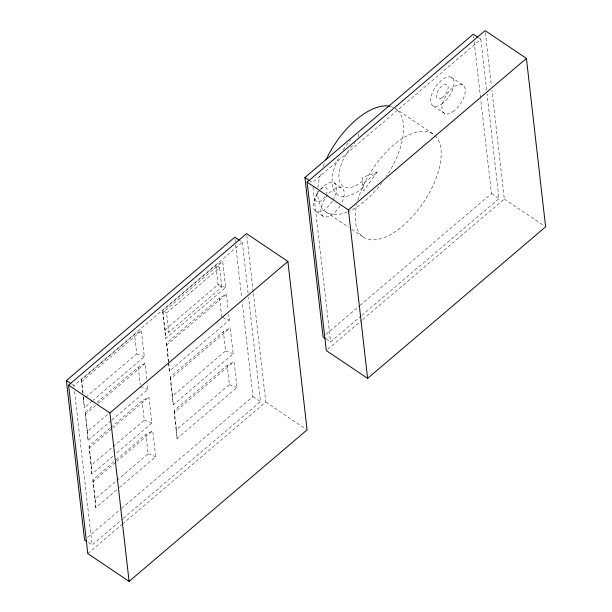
<?xml version="1.0" encoding="UTF-8"?>
<svg xmlns="http://www.w3.org/2000/svg" width="612" height="612" viewBox="0 0 612 612"><rect width="100%" height="100%" fill="white"/><g stroke="black" fill="none" stroke-linecap="round" stroke-linejoin="round"><path stroke-width="0.46" stroke-dasharray="3.06 2.29" d="M82.681 392.935L81.511 379.639L134.518 334.519L141.372 330.801L144.325 356.689L93.032 400.347M111.2 420.673L88.082 440.349L85.229 412.266L93.942 404.853M112.868 456.208L91.922 474.04L89.069 445.957L110.122 428.033M116.708 489.891L95.755 507.731L92.902 479.64L115.416 460.476M162.738 312.617L162.83 310.422L215.837 265.302L222.692 261.584L225.644 287.472L165.684 338.505L162.738 312.617L222.692 261.584M168.346 361.883L166.548 343.049L219.555 297.929L226.409 294.204L228.2 309.924M170.289 378.935L170.388 376.732L223.395 331.612L230.25 327.894L233.203 353.782L173.242 404.823L170.289 378.935L230.25 327.894M174.129 412.618L174.221 410.423L227.228 365.303L234.09 361.577L237.035 387.465L177.075 438.506L174.129 412.618L234.09 361.577M377.076 172.041L363.689 191.013L362.832 184.158L377.076 172.041L362.151 177.534L363.13 187.417L359.405 190.516A41.509 20.28 -56 0 1 332.676 187.326L332.025 180.165A41.509 20.28 -56 0 1 339.515 156.029M74.113 387.503L73.899 385.606L242.306 242.26L240.057 240.738M478.576 37.707L480.833 39.222L312.426 182.575L310.169 181.06M81.411 381.842L141.372 330.801M166.586 312.946L219.593 267.827L215.837 265.302L218.04 284.611L221.796 287.135L168.782 332.262L165.033 329.73L162.83 310.422L166.586 312.946L168.782 332.262M92.313 400.967L84.364 407.73L83.706 398.947L85.16 397.716M85.887 397.096L136.721 353.828L134.518 334.519M96.849 402.375L138.236 367.146L145.09 363.429L146.88 379.142M85.129 414.462L97.415 404.012M98.134 403.4L145.09 363.429M166.449 345.245L226.409 294.204M362.534 180.907L360.346 182.766A31.518 15.399 -56 0 1 339.056 178.949A31.518 15.399 -56 0 1 355.09 142.772M88.082 440.349L87.424 431.575L108.485 413.651M111.92 420.062L148.043 389.316L147.301 382.844M168.453 362.809L169.402 371.132L229.362 320.091L228.727 314.545M110.849 427.413L142.076 400.829L148.93 397.112L151.883 422.999L115.76 453.744M88.969 448.152L112.088 428.477M112.807 427.857L148.93 397.112M91.922 474.04L91.264 465.265L112.325 447.341M113.052 446.722L144.271 420.146L142.076 400.829M173.242 404.823L172.584 396.041L225.591 350.921L223.395 331.612M116.142 459.864L145.908 434.52L152.77 430.802L155.716 456.69L119.6 487.435M92.81 481.843L115.928 462.159M116.647 461.547L152.77 430.802M95.755 507.731L95.105 498.948L116.158 481.024M116.884 480.405L148.112 453.829L145.908 434.52M177.075 438.506L176.424 429.731L229.431 384.611L227.228 365.303M87.447 537.435L120.839 509.016M121.566 508.396L252.955 396.553L242.145 301.701M325.974 334.404L359.366 305.977M360.093 305.357L491.474 193.522L480.672 98.67M88.304 542.439L92.052 544.963L122.545 519.014M123.272 518.395L260.46 401.61L248.571 297.271M326.074 338.895L330.579 341.932L361.065 315.976M361.791 315.364L498.987 198.579L487.098 94.24M87.776 553.585L121.926 524.522M122.652 523.903L265.776 402.069L253.269 292.299M327.749 349.314L361.899 320.252M362.625 319.632L504.303 199.038L491.903 90.216M225.644 287.472L218.04 284.611L165.033 329.73L165.684 338.505M222.6 317.552L229.362 320.091M225.591 350.921L233.203 353.782M229.431 384.611L237.035 387.465M136.721 353.828L144.325 356.689M140.439 386.455L148.043 389.316M144.271 420.146L151.883 422.999M148.112 453.829L155.716 456.69M451.151 77.189L462.412 84.77M433.526 106.029L444.794 113.618M432.891 133.814L395.337 108.531A62.263 30.424 -56 0 1 386.516 176.271M504.303 199.038L544.053 225.797M491.474 193.522L498.987 198.579M333.861 182.751L341.374 187.808M325.944 211.943L348.633 227.213M351.762 229.324L363.497 237.227M316.243 211.591L323.748 216.648M265.776 402.069L306.306 429.356M252.955 396.553L260.46 401.61M71.642 384.091L73.899 385.606M485.324 32.49L491.367 85.481M480.833 39.222L486.67 90.446M473.535 36.062L473.749 37.959M474.185 41.754L480.558 97.721M312.962 187.318L330.579 341.932M246.804 235.528L253.161 291.358M242.306 242.26L248.143 293.477M235.016 239.101L235.551 243.844M235.658 244.792L241.709 297.906M219.593 267.827L221.796 287.135M219.555 297.929L221.758 317.238M166.548 343.049L168.644 361.44M170.388 376.732L172.584 396.041M174.221 410.423L176.424 429.731M138.236 367.146L140.225 384.619M81.511 379.639L83.079 393.432M83.5 397.112L83.706 398.947M85.229 412.266L87.424 431.575M89.069 445.957L91.264 465.265M92.902 479.64L95.105 498.948M83.102 396.63L84.364 407.73M74.549 391.298L92.052 544.963M358.234 133.982L358.487 136.774M168.813 363.237L169.402 371.132M434.964 135.474A62.263 30.424 -56 0 1 403.92 224.971A62.263 30.424 -56 0 1 356.857 204.094M357.783 200.468A62.263 30.424 -56 0 1 393.34 145.304A62.263 30.424 -56 0 1 434.298 134.877M382.118 182.521A62.263 30.424 -56 0 1 348.129 211.683M347.302 212.027A62.263 30.424 -56 0 1 317.674 191.464M317.865 187.762A62.263 30.424 -56 0 1 321.048 172.431M323.105 166.571A62.263 30.424 -56 0 1 324.834 162.379M390.402 106.396A62.263 30.424 -56 0 1 394.587 108.064M343.187 149.856A41.509 20.28 -56 0 1 350.829 139.888M340.257 205.571A16.952 8.285 -56 0 1 321.216 213.565A16.952 8.285 -56 0 1 335.162 188.595A16.952 8.285 -56 0 1 341.542 203.268M320.451 189.536A16.952 8.285 -56 0 1 334.955 183.447A16.952 8.285 -56 0 1 332.744 200.514M332.278 201.256A16.952 8.285 -56 0 1 315.149 210.895A16.952 8.285 -56 0 1 319.9 190.21M320.673 189.139A8.476 4.139 -56 0 1 326.165 187.708A8.476 4.139 -56 0 1 326.418 193.744M325.148 196.314A8.476 4.139 -56 0 1 316.427 201.57A8.476 4.139 -56 0 1 318.722 191.166M452.819 111.759A16.952 8.285 -56 0 0 464.11 86.131A16.952 8.285 -56 0 0 443.891 99.702A16.952 8.285 -56 0 0 452.819 111.759M441.55 104.17A16.952 8.285 -56 0 0 452.842 78.543A16.952 8.285 -56 0 0 432.623 92.114A16.952 8.285 -56 0 0 441.55 104.17M441.941 97.889A8.476 4.139 -56 0 0 447.586 85.076A8.476 4.139 -56 0 0 437.481 91.861A8.476 4.139 -56 0 0 441.941 97.889"/><path stroke-width="0.92" d="M86.797 541.421L84.548 539.906L66.387 380.549L234.794 237.204L239.3 240.233M325.324 338.39L323.067 336.875L304.914 177.518L473.321 34.165L477.827 37.202M68.582 385.155L246.59 233.631L287.9 261.446L307.086 429.884L129.086 581.4L87.776 553.585L68.582 385.155L109.892 412.962L129.086 581.4M307.109 182.116L485.109 30.6L526.419 58.415L545.613 226.845L367.605 378.369L326.295 350.554L307.109 182.116L348.419 209.931L367.605 378.369M109.892 412.962L287.9 261.446M348.419 209.931L526.419 58.415M304.914 177.518L309.42 180.548M66.387 380.549L70.893 383.586M325.974 159.862A62.263 30.424 -56 0 1 389.484 106.197"/></g></svg>
